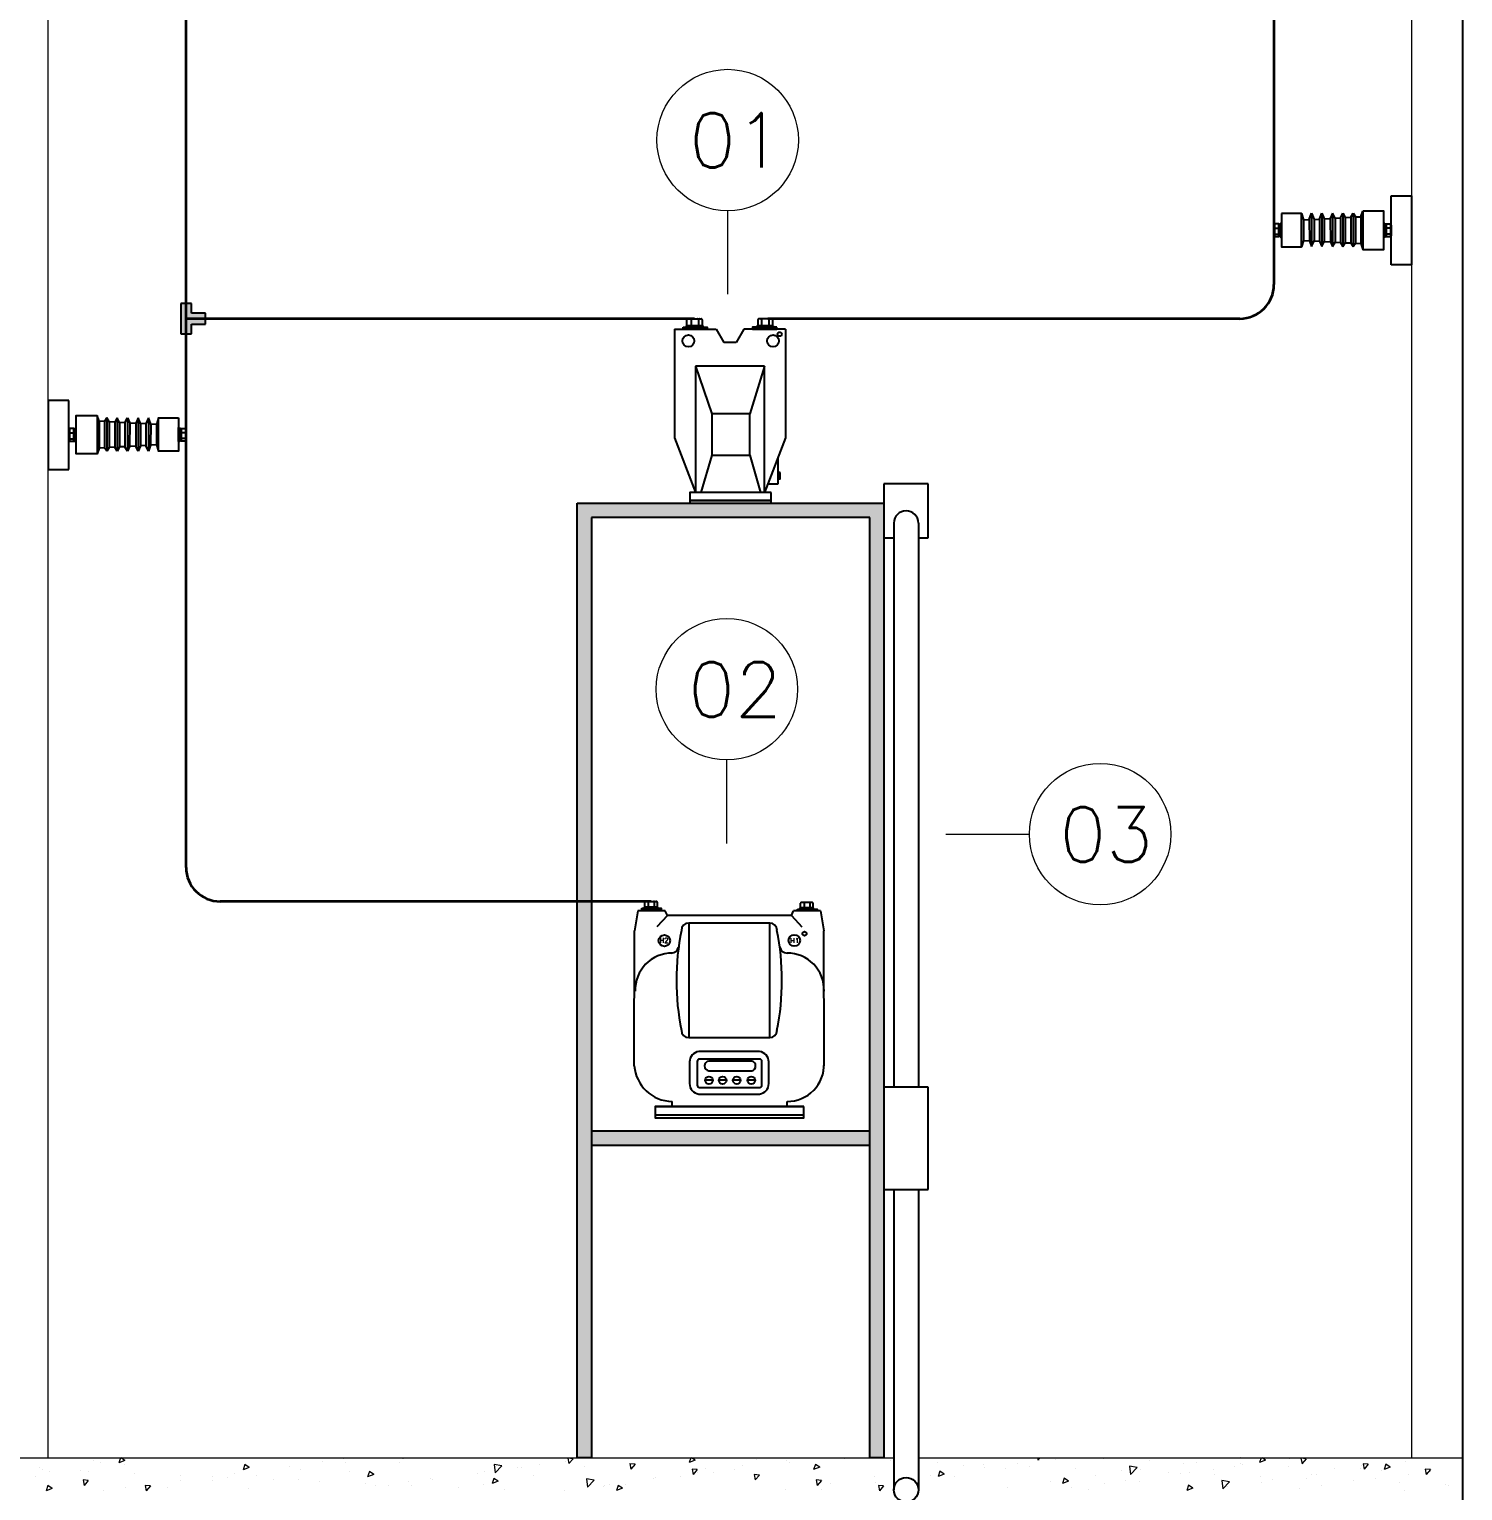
# Model space of a CAD drawing. Extents: x 2368 to 5238, y 905 to 1916.
# Drawn here: x 2394.332 to 2398.538, y 908.271 to 912.557 of the extents above; entities that cross this region are included whole.
import ezdxf

# ---------------------------------------------------------------- set-up
doc = ezdxf.new("R2010")
doc.units = 0
doc.header["$LTSCALE"] = 10
doc.layers.get('0').update_dxf_attribs({"linetype": 'CONTINUOUS'})
for name, color, linetype, lineweight in [('alvenaria', 2, 'CONTINUOUS', 15), ('TEXTO', 2, 'CONTINUOUS', 15), ('Vergalhão', 4, 'CONTINUOUS', 35)]:
    doc.layers.add(name, color=color, linetype=linetype, lineweight=lineweight)
for name, color, linetype in [('CONDULETE', 8, 'CONTINUOUS'), ('ELETRODUTO', 150, 'CONTINUOUS'), ('ISOLADOR DE PEDESTAL', 2, 'CONTINUOUS'), ('PRATELEIRA MEDIÇÃO', 1, 'CONTINUOUS'), ('TRANFORMADOR DE POTENCIAL', 1, 'CONTINUOUS'), ('TRANSFORMADOR DE CORRENTE', 1, 'CONTINUOUS')]:
    doc.layers.add(name, color=color, linetype=linetype)
doc.styles.add('CP', font='simplex.shx')
doc.styles.get("Standard").update_dxf_attribs({"font": 'simplex.shx'})

msp = doc.modelspace()

# ---------------------------------------------------------------- hatches: boundary and pattern name
h = msp.add_hatch(color=8)
h.dxf.hatch_style = 1
h.paths.add_polyline_path([(2396.8402, 911.1676), (2395.9402, 911.1676), (2395.9402, 909.9993), (2395.9822, 909.9993), (2395.9822, 911.1256), (2396.7982, 911.1256), (2396.7982, 908.3676), (2396.8402, 908.3676)])
h.paths.add_polyline_path([(2395.9822, 909.9993), (2395.9402, 909.9993), (2395.9402, 908.3676), (2395.9822, 908.3676)], flags=17)
h.paths.add_polyline_path([(2396.7982, 909.3256), (2395.9822, 909.3256), (2395.9822, 909.2836), (2396.7982, 909.2836)], flags=17)
at = {"layer": 'Vergalhão', "lineweight": -3}
h = msp.add_hatch(color=1, dxfattribs=at)
h.dxf.hatch_style = 1
h.paths.add_polyline_path([(2394.7767, 911.6643), (2394.8085, 911.6643), (2394.8085, 911.6926), (2394.8497, 911.6926), (2394.8497, 911.7244), (2394.8085, 911.7244), (2394.8085, 911.7527), (2394.7767, 911.7527)])

# ---------------------------------------------------------------- linework, layer by layer
at = {"color": 210}
msp.add_line((2398.5384, 905.8302), (2398.5384, 917.5536), dxfattribs=at)
msp.add_line((2398.5384, 905.8302), (2398.5384, 917.5536), dxfattribs=at)
at = {"color": 1}
for p, q in [((2398.3284, 911.8663), (2398.3284, 912.0689)), ((2398.3284, 912.0689), (2398.3884, 912.0689)), ((2398.3884, 912.0689), (2398.3884, 911.8663)), ((2398.3884, 911.8663), (2398.3284, 911.8663)), ((2394.4484, 911.4689), (2394.3884, 911.4689)), ((2394.3884, 911.4689), (2394.3884, 911.2663)), ((2394.4484, 911.2663), (2394.4484, 911.4689)), ((2394.3884, 911.2663), (2394.4484, 911.2663))]:
    msp.add_line(p, q, dxfattribs=at)
at = {"layer": 'alvenaria'}
for p, q in [((2394.3884, 908.3676), (2394.3884, 913.7676)), ((2398.3884, 913.7676), (2398.3884, 908.3676))]:
    msp.add_line(p, q, dxfattribs=at)
at = {"layer": 'alvenaria', "color": 52, "true_color": 0xc8c92d}
for p, q in [((2394.2384, 908.3676), (2396.8692, 908.3676)), ((2396.9412, 908.3676), (2398.5384, 908.3676))]:
    msp.add_line(p, q, dxfattribs=at)
at = {"layer": 'alvenaria', "color": 18, "linetype": 'Continuous', "true_color": 0x000000}
for p, q in [((2394.5217, 908.3592), (2394.5217, 908.3592)), ((2394.5409, 908.3527), (2394.5409, 908.3527)), ((2394.6001, 908.3676), (2394.5951, 908.3527)), ((2394.613, 908.3596), (2394.5952, 908.3528)), ((2394.6129, 908.3595), (2394.601, 908.3676)), ((2394.6107, 908.3475), (2394.6107, 908.3475)), ((2394.7411, 908.3654), (2394.7411, 908.3654)), ((2394.9653, 908.3477), (2394.9602, 908.3324)), ((2394.978, 908.3392), (2394.9653, 908.3477)), ((2395.1915, 908.3559), (2395.1915, 908.3559)), ((2395.2551, 908.3643), (2395.2551, 908.3643)), ((2395.2606, 908.3531), (2395.2606, 908.3531)), ((2395.4192, 908.3537), (2395.4192, 908.3537)), ((2395.4279, 908.3676), (2395.4281, 908.3655)), ((2395.4301, 908.3676), (2395.4281, 908.3655)), ((2395.6964, 908.3476), (2395.6992, 908.3234)), ((2395.719, 908.344), (2395.6964, 908.3475)), ((2395.7333, 908.3676), (2395.7335, 908.3662)), ((2395.7346, 908.3676), (2395.7335, 908.3662)), ((2395.8287, 908.3484), (2395.8287, 908.3484)), ((2395.9068, 908.3559), (2395.9068, 908.3559)), ((2395.9279, 908.3649), (2395.9127, 908.3662)), ((2395.9128, 908.3662), (2395.9157, 908.3503)), ((2395.9279, 908.3649), (2395.9157, 908.3503)), ((2396.1101, 908.3489), (2396.0949, 908.3502)), ((2396.095, 908.3503), (2396.0979, 908.3343)), ((2396.1101, 908.3489), (2396.0979, 908.3343)), ((2396.1087, 908.3665), (2396.1087, 908.3665)), ((2396.2735, 908.3676), (2396.2687, 908.3533)), ((2396.2865, 908.3602), (2396.2687, 908.3534)), ((2396.2865, 908.3601), (2396.2754, 908.3676)), ((2396.4658, 908.3616), (2396.4658, 908.3616)), ((2396.5546, 908.3598), (2396.5546, 908.3598)), ((2396.5627, 908.3537), (2396.5627, 908.3537)), ((2396.6389, 908.3483), (2396.6337, 908.3329)), ((2396.6515, 908.3398), (2396.6389, 908.3483)), ((2396.6589, 908.3664), (2396.6589, 908.3664)), ((2396.725, 908.3645), (2396.725, 908.3645)), ((2396.8606, 908.3588), (2396.8606, 908.3588)), ((2396.9962, 908.3531), (2396.9962, 908.3531)), ((2397.0725, 908.3463), (2397.0725, 908.3463)), ((2397.1318, 908.3473), (2397.1318, 908.3473)), ((2397.2045, 908.3654), (2397.2045, 908.3654)), ((2397.2324, 908.3505), (2397.2324, 908.3505)), ((2397.2912, 908.3676), (2397.292, 908.3607)), ((2397.2986, 908.3676), (2397.292, 908.3607)), ((2397.296, 908.3589), (2397.296, 908.3589)), ((2397.3441, 908.3626), (2397.3441, 908.3626)), ((2397.485, 908.3643), (2397.485, 908.3643)), ((2397.6206, 908.3585), (2397.6206, 908.3585)), ((2397.7203, 908.3503), (2397.7203, 908.3503)), ((2397.7562, 908.3528), (2397.7562, 908.3528)), ((2397.8842, 908.3676), (2397.8845, 908.366)), ((2397.8858, 908.3676), (2397.8845, 908.366)), ((2397.8855, 908.35), (2397.8855, 908.35)), ((2397.8918, 908.3471), (2397.8918, 908.3471)), ((2397.9468, 908.3676), (2397.9422, 908.3538)), ((2397.96, 908.3607), (2397.9423, 908.3539)), ((2397.96, 908.3607), (2397.9497, 908.3676)), ((2398.03, 908.3641), (2398.03, 908.3641)), ((2398.0789, 908.3646), (2398.0637, 908.366)), ((2398.0637, 908.366), (2398.0667, 908.3501)), ((2398.0789, 908.3647), (2398.0666, 908.3501)), ((2398.2426, 908.3451), (2398.2426, 908.3451)), ((2398.2611, 908.3487), (2398.2459, 908.35)), ((2398.2459, 908.35), (2398.2489, 908.3341)), ((2398.2611, 908.3487), (2398.2488, 908.3341)), ((2398.3124, 908.3488), (2398.3073, 908.3335)), ((2398.325, 908.3403), (2398.3124, 908.3488)), ((2398.3702, 908.3558), (2398.3702, 908.3558)), ((2394.3505, 908.3122), (2394.3505, 908.3122)), ((2394.3613, 908.338), (2394.3613, 908.338)), ((2394.3705, 908.3321), (2394.3705, 908.3321)), ((2394.3928, 908.3273), (2394.3928, 908.3273)), ((2394.4824, 908.3313), (2394.4824, 908.3313)), ((2394.4905, 908.3027), (2394.4935, 908.2867)), ((2394.5057, 908.3013), (2394.4905, 908.3026)), ((2394.5061, 908.3264), (2394.5061, 908.3264)), ((2394.6417, 908.3207), (2394.6417, 908.3207)), ((2394.7773, 908.3149), (2394.7773, 908.3149)), ((2394.8713, 908.3138), (2394.8713, 908.3138)), ((2394.9129, 908.3092), (2394.9129, 908.3092)), ((2394.9349, 908.3222), (2394.9349, 908.3222)), ((2394.978, 908.3393), (2394.9602, 908.3325)), ((2394.9982, 908.3162), (2394.9982, 908.3162)), ((2395.0484, 908.3035), (2395.0484, 908.3035)), ((2395.0953, 908.3433), (2395.0953, 908.3433)), ((2395.1229, 908.3028), (2395.1229, 908.3028)), ((2395.1286, 908.3341), (2395.1286, 908.3341)), ((2395.2711, 908.3283), (2395.2711, 908.3283)), ((2395.3304, 908.3274), (2395.3252, 908.312)), ((2395.343, 908.3189), (2395.3252, 908.3121)), ((2395.343, 908.3189), (2395.3304, 908.3274)), ((2395.5085, 908.3063), (2395.5085, 908.3063)), ((2395.5162, 908.3027), (2395.5162, 908.3027)), ((2395.6481, 908.3217), (2395.6481, 908.3217)), ((2395.6689, 908.3274), (2395.6689, 908.3274)), ((2395.6954, 908.307), (2395.6902, 908.2917)), ((2395.708, 908.2985), (2395.6954, 908.307)), ((2395.7189, 908.3441), (2395.6992, 908.3234)), ((2395.7651, 908.3401), (2395.7651, 908.3401)), ((2395.7764, 908.338), (2395.7764, 908.338)), ((2395.8124, 908.3157), (2395.8124, 908.3157)), ((2395.9606, 908.3411), (2395.9606, 908.3411)), ((2395.9674, 908.3055), (2395.9703, 908.2814)), ((2395.99, 908.302), (2395.9674, 908.3055)), ((2395.99, 908.302), (2395.9702, 908.2814)), ((2396.164, 908.3066), (2396.164, 908.3066)), ((2396.1696, 908.3107), (2396.1696, 908.3107)), ((2396.2425, 908.3115), (2396.2425, 908.3115)), ((2396.2923, 908.333), (2396.2771, 908.3343)), ((2396.2771, 908.3343), (2396.2801, 908.3184)), ((2396.2923, 908.333), (2396.28, 908.3184)), ((2396.2944, 908.3245), (2396.2944, 908.3245)), ((2396.3177, 908.3362), (2396.3177, 908.3362)), ((2396.3387, 908.3242), (2396.3387, 908.3242)), ((2396.4022, 908.3326), (2396.4022, 908.3326)), ((2396.4263, 908.3436), (2396.4263, 908.3436)), ((2396.4745, 908.317), (2396.4593, 908.3184)), ((2396.4593, 908.3184), (2396.4623, 908.3025)), ((2396.4745, 908.317), (2396.4622, 908.3025)), ((2396.6515, 908.3398), (2396.6337, 908.333)), ((2396.6567, 908.3011), (2396.6415, 908.3024)), ((2396.6415, 908.3024), (2396.6444, 908.2865)), ((2396.8138, 908.3122), (2396.8138, 908.3122)), ((2396.9421, 908.3284), (2396.9421, 908.3284)), ((2396.9758, 908.3167), (2396.9758, 908.3167)), ((2397.0039, 908.3279), (2396.9987, 908.3126)), ((2397.0166, 908.3195), (2396.9988, 908.3127)), ((2397.0165, 908.3194), (2397.0039, 908.3279)), ((2397.0479, 908.3118), (2397.0479, 908.3118)), ((2397.1362, 908.3378), (2397.1362, 908.3378)), ((2397.196, 908.3372), (2397.196, 908.3372)), ((2397.2674, 908.3416), (2397.2674, 908.3416)), ((2397.3689, 908.3076), (2397.3638, 908.2922)), ((2397.3816, 908.2991), (2397.3689, 908.3076)), ((2397.4029, 908.3359), (2397.4029, 908.3359)), ((2397.4601, 908.315), (2397.4601, 908.315)), ((2397.5385, 908.3301), (2397.5385, 908.3301)), ((2397.5602, 908.3427), (2397.5631, 908.3186)), ((2397.5828, 908.3392), (2397.5602, 908.3427)), ((2397.5828, 908.3392), (2397.563, 908.3186)), ((2397.592, 908.334), (2397.592, 908.334)), ((2397.6741, 908.3244), (2397.6741, 908.3244)), ((2397.7098, 908.322), (2397.7098, 908.322)), ((2397.7374, 908.3246), (2397.7374, 908.3246)), ((2397.806, 908.3346), (2397.806, 908.3346)), ((2397.8097, 908.3187), (2397.8097, 908.3187)), ((2397.8696, 908.343), (2397.8696, 908.343)), ((2397.9453, 908.313), (2397.9453, 908.313)), ((2397.9796, 908.3026), (2397.9796, 908.3026)), ((2398.0273, 908.3413), (2398.0273, 908.3413)), ((2398.0809, 908.3072), (2398.0809, 908.3072)), ((2398.0945, 908.3197), (2398.0945, 908.3197)), ((2398.1079, 908.3189), (2398.1079, 908.3189)), ((2398.1629, 908.3356), (2398.1629, 908.3356)), ((2398.2383, 908.3368), (2398.2383, 908.3368)), ((2398.2834, 908.3061), (2398.2834, 908.3061)), ((2398.2985, 908.3299), (2398.2985, 908.3299)), ((2398.3251, 908.3404), (2398.3073, 908.3336)), ((2398.3796, 908.3187), (2398.3796, 908.3187)), ((2398.4433, 908.3328), (2398.4281, 908.3341)), ((2398.4281, 908.3341), (2398.431, 908.3182)), ((2398.4433, 908.3328), (2398.431, 908.3182)), ((2398.4341, 908.3242), (2398.4341, 908.3242)), ((2398.4432, 908.3271), (2398.4432, 908.3271)), ((2394.3869, 908.2861), (2394.3817, 908.2708)), ((2394.3995, 908.2777), (2394.3818, 908.2709)), ((2394.3995, 908.2776), (2394.3869, 908.2861)), ((2394.5057, 908.3013), (2394.4934, 908.2867)), ((2394.5511, 908.2716), (2394.5511, 908.2716)), ((2394.6147, 908.28), (2394.6147, 908.28)), ((2394.6879, 908.2854), (2394.6727, 908.2867)), ((2394.6727, 908.2867), (2394.6757, 908.2708)), ((2394.6879, 908.2854), (2394.6756, 908.2708)), ((2394.738, 908.2809), (2394.738, 908.2809)), ((2394.7751, 908.3011), (2394.7751, 908.3011)), ((2394.8699, 908.2999), (2394.8699, 908.2999)), ((2394.9748, 908.2774), (2394.9748, 908.2774)), ((2395.184, 908.2977), (2395.184, 908.2977)), ((2395.3196, 908.292), (2395.3196, 908.292)), ((2395.3487, 908.2853), (2395.3487, 908.2853)), ((2395.3858, 908.2848), (2395.3858, 908.2848)), ((2395.4449, 908.2979), (2395.4449, 908.2979)), ((2395.4552, 908.2863), (2395.4552, 908.2863)), ((2395.5908, 908.2806), (2395.5908, 908.2806)), ((2395.6643, 908.2902), (2395.6643, 908.2902)), ((2395.7081, 908.2986), (2395.6903, 908.2918)), ((2395.7264, 908.2748), (2395.7264, 908.2748)), ((2395.9037, 908.2713), (2395.9037, 908.2713)), ((2396.0185, 908.2821), (2396.0185, 908.2821)), ((2396.0214, 908.2853), (2396.0214, 908.2853)), ((2396.0357, 908.2904), (2396.0357, 908.2904)), ((2396.0604, 908.2867), (2396.0553, 908.2713)), ((2396.0731, 908.2783), (2396.0553, 908.2714)), ((2396.073, 908.2782), (2396.0604, 908.2867)), ((2396.0821, 908.2904), (2396.0821, 908.2904)), ((2396.5515, 908.2753), (2396.5515, 908.2753)), ((2396.6567, 908.3011), (2396.6444, 908.2865)), ((2396.6556, 908.2746), (2396.6556, 908.2746)), ((2396.6819, 908.2931), (2396.6819, 908.2931)), ((2396.816, 908.2957), (2396.816, 908.2957)), ((2396.8388, 908.2852), (2396.8237, 908.2865)), ((2396.8237, 908.2865), (2396.8266, 908.2706)), ((2396.8388, 908.2852), (2396.8266, 908.2706)), ((2397.2014, 908.2808), (2397.2014, 908.2808)), ((2397.3297, 908.2971), (2397.3297, 908.2971)), ((2397.3816, 908.2992), (2397.3638, 908.2923)), ((2397.3896, 908.2798), (2397.3896, 908.2798)), ((2397.4411, 908.2737), (2397.4411, 908.2737)), ((2397.4858, 908.2925), (2397.4858, 908.2925)), ((2397.5494, 908.3008), (2397.5494, 908.3008)), ((2397.5893, 908.2991), (2397.5893, 908.2991)), ((2397.734, 908.2872), (2397.7288, 908.2719)), ((2397.7466, 908.2788), (2397.7288, 908.272)), ((2397.7466, 908.2787), (2397.734, 908.2872)), ((2397.8313, 908.3007), (2397.8341, 908.2766)), ((2397.8539, 908.2972), (2397.8313, 908.3007)), ((2397.8539, 908.2972), (2397.8341, 908.2766)), ((2397.8476, 908.2836), (2397.8476, 908.2836)), ((2397.9464, 908.2942), (2397.9464, 908.2942)), ((2398.0594, 908.2766), (2398.0594, 908.2766)), ((2398.123, 908.285), (2398.123, 908.285)), ((2398.2165, 908.3015), (2398.2165, 908.3015)), ((2398.3521, 908.2958), (2398.3521, 908.2958)), ((2398.3671, 908.2713), (2398.3671, 908.2713)), ((2398.4877, 908.29), (2398.4877, 908.29)), ((2398.4954, 908.2875), (2398.4954, 908.2875))]:
    msp.add_line(p, q, dxfattribs=at)
at = {"layer": 'CONDULETE', "lineweight": -3}
for p, q in [((2396.9702, 911.2244), (2396.8402, 911.2244)), ((2396.8402, 911.2244), (2396.8402, 911.0656)), ((2396.9702, 911.0656), (2396.9702, 911.2244)), ((2396.8402, 911.0656), (2396.8692, 911.0656)), ((2396.9412, 911.0656), (2396.9702, 911.0656)), ((2396.8402, 909.4546), (2396.8402, 909.1546)), ((2396.9702, 909.4546), (2396.8402, 909.4546)), ((2396.9702, 909.1546), (2396.9702, 909.4546)), ((2396.8402, 909.1546), (2396.9702, 909.1546))]:
    msp.add_line(p, q, dxfattribs=at)
at = {"layer": 'ELETRODUTO', "lineweight": -3}
for p, q in [((2396.8692, 911.109), (2396.8692, 909.4546)), ((2396.9412, 911.109), (2396.9412, 909.4546)), ((2396.8692, 909.1546), (2396.8692, 908.2736)), ((2396.9412, 909.1546), (2396.9412, 908.2736))]:
    msp.add_line(p, q, dxfattribs=at)
msp.add_circle((2396.9052, 908.2736), 0.036, dxfattribs=at)
msp.add_arc((2396.9052, 911.109), 0.036, 0, 180, dxfattribs=at)
at = {"layer": 'ISOLADOR DE PEDESTAL', "color": 1}
for p, q in [((2398.0653, 912.0173), (2398.0714, 911.998)), ((2398.0714, 911.998), (2398.088, 911.999)), ((2398.0714, 911.998), (2398.0714, 911.9382)), ((2398.088, 911.999), (2398.0946, 912.0179)), ((2398.088, 911.999), (2398.0885, 911.9372)), ((2398.0946, 912.0179), (2398.0946, 911.9199)), ((2398.0946, 912.0179), (2398.102, 911.9998)), ((2398.102, 911.9998), (2398.1177, 912.0007)), ((2398.102, 911.9998), (2398.102, 911.9365)), ((2398.1177, 912.0007), (2398.1244, 912.0179)), ((2398.1177, 912.0007), (2398.1183, 911.9356)), ((2398.1244, 912.0179), (2398.1244, 911.9199)), ((2398.1244, 912.0179), (2398.1318, 912.0015)), ((2398.1318, 912.0015), (2398.1496, 912.0025)), ((2398.1318, 912.0015), (2398.1318, 911.9348)), ((2398.1563, 912.0179), (2398.1496, 912.0025)), ((2398.1496, 912.0025), (2398.1501, 911.9338)), ((2398.1563, 912.0179), (2398.1563, 911.9199)), ((2398.1637, 912.0033), (2398.1563, 912.0179)), ((2398.1637, 912.0033), (2398.1794, 912.0042)), ((2398.1637, 912.0033), (2398.1637, 911.9331)), ((2398.1794, 912.0042), (2398.1861, 912.0179)), ((2398.1794, 912.0042), (2398.18, 911.9322)), ((2398.1861, 912.0179), (2398.1861, 911.9199)), ((2398.1861, 912.0179), (2398.1935, 912.005)), ((2398.1935, 912.005), (2398.2097, 912.006)), ((2398.1935, 912.005), (2398.1935, 911.9314)), ((2398.2097, 912.006), (2398.2164, 912.0179)), ((2398.2097, 912.006), (2398.2103, 911.9305)), ((2398.2164, 912.0179), (2398.2164, 911.9199)), ((2398.2164, 912.0179), (2398.2238, 912.0068)), ((2398.2238, 912.0068), (2398.2236, 911.9298)), ((2398.2238, 912.0068), (2398.2397, 912.0077)), ((2398.2397, 912.0077), (2398.239, 911.9289)), ((2398.2397, 912.0077), (2398.2452, 912.0243)), ((2397.9842, 911.9836), (2397.9842, 911.9523)), ((2397.9859, 911.974), (2397.9989, 911.974)), ((2397.9859, 911.9567), (2397.9989, 911.9567)), ((2398.3266, 911.9736), (2398.3136, 911.9736)), ((2398.3266, 911.9564), (2398.3136, 911.9564)), ((2398.3284, 911.9832), (2398.3284, 911.9519)), ((2398.0714, 911.9382), (2398.0653, 911.9196)), ((2398.0714, 911.9382), (2398.0885, 911.9372)), ((2398.0885, 911.9372), (2398.0946, 911.9199)), ((2398.0946, 911.9199), (2398.102, 911.9365)), ((2398.102, 911.9365), (2398.1183, 911.9356)), ((2398.1183, 911.9356), (2398.1244, 911.9199)), ((2398.1244, 911.9199), (2398.1318, 911.9348)), ((2398.1318, 911.9348), (2398.1501, 911.9338)), ((2398.1501, 911.9338), (2398.1563, 911.9199)), ((2398.1563, 911.9199), (2398.1637, 911.9331)), ((2398.1637, 911.9331), (2398.18, 911.9322)), ((2398.18, 911.9322), (2398.1861, 911.9199)), ((2398.1861, 911.9199), (2398.1935, 911.9314)), ((2398.1935, 911.9314), (2398.2103, 911.9305)), ((2398.2103, 911.9305), (2398.2164, 911.9199)), ((2398.2164, 911.9199), (2398.2236, 911.9298)), ((2398.2236, 911.9298), (2398.239, 911.9289)), ((2398.239, 911.9289), (2398.2449, 911.9118)), ((2394.5371, 911.4077), (2394.5316, 911.4243)), ((2394.553, 911.4068), (2394.5371, 911.4077)), ((2394.5371, 911.4077), (2394.5377, 911.3289)), ((2394.5603, 911.4179), (2394.553, 911.4068)), ((2394.553, 911.4068), (2394.5531, 911.3298)), ((2394.5603, 911.4179), (2394.5603, 911.3199)), ((2394.567, 911.406), (2394.5603, 911.4179)), ((2394.567, 911.406), (2394.5665, 911.3305)), ((2394.5833, 911.405), (2394.567, 911.406)), ((2394.5907, 911.4179), (2394.5833, 911.405)), ((2394.5833, 911.405), (2394.5833, 911.3314)), ((2394.5907, 911.4179), (2394.5907, 911.3199)), ((2394.5974, 911.4042), (2394.5907, 911.4179)), ((2394.5974, 911.4042), (2394.5968, 911.3322)), ((2394.6131, 911.4033), (2394.5974, 911.4042)), ((2394.6131, 911.4033), (2394.6205, 911.4179)), ((2394.6131, 911.4033), (2394.6131, 911.3331)), ((2394.6205, 911.4179), (2394.6205, 911.3199)), ((2394.6205, 911.4179), (2394.6272, 911.4025)), ((2394.6272, 911.4025), (2394.6266, 911.3338)), ((2394.6449, 911.4015), (2394.6272, 911.4025)), ((2394.6523, 911.4179), (2394.6449, 911.4015)), ((2394.6449, 911.4015), (2394.6449, 911.3348)), ((2394.6523, 911.4179), (2394.6523, 911.3199)), ((2394.659, 911.4007), (2394.6523, 911.4179)), ((2394.659, 911.4007), (2394.6585, 911.3356)), ((2394.6747, 911.3998), (2394.659, 911.4007)), ((2394.6821, 911.4179), (2394.6747, 911.3998)), ((2394.6747, 911.3998), (2394.6747, 911.3365)), ((2394.6821, 911.4179), (2394.6821, 911.3199)), ((2394.6888, 911.399), (2394.6821, 911.4179)), ((2394.6888, 911.399), (2394.6883, 911.3372)), ((2394.7054, 911.398), (2394.6888, 911.399)), ((2394.7114, 911.4173), (2394.7054, 911.398)), ((2394.7054, 911.398), (2394.7054, 911.3382)), ((2394.4484, 911.3832), (2394.4484, 911.3519)), ((2394.4501, 911.3736), (2394.4631, 911.3736)), ((2394.4501, 911.3564), (2394.4631, 911.3564)), ((2394.7908, 911.374), (2394.7778, 911.374)), ((2394.7908, 911.3567), (2394.7778, 911.3567)), ((2394.7926, 911.3836), (2394.7926, 911.3523)), ((2394.5377, 911.3289), (2394.5319, 911.3118)), ((2394.5531, 911.3298), (2394.5377, 911.3289)), ((2394.5603, 911.3199), (2394.5531, 911.3298)), ((2394.5665, 911.3305), (2394.5603, 911.3199)), ((2394.5833, 911.3314), (2394.5665, 911.3305)), ((2394.5907, 911.3199), (2394.5833, 911.3314)), ((2394.5968, 911.3322), (2394.5907, 911.3199)), ((2394.6131, 911.3331), (2394.5968, 911.3322)), ((2394.6205, 911.3199), (2394.6131, 911.3331)), ((2394.6266, 911.3338), (2394.6205, 911.3199)), ((2394.6449, 911.3348), (2394.6266, 911.3338)), ((2394.6523, 911.3199), (2394.6449, 911.3348)), ((2394.6585, 911.3356), (2394.6523, 911.3199)), ((2394.6747, 911.3365), (2394.6585, 911.3356)), ((2394.6821, 911.3199), (2394.6747, 911.3365)), ((2394.6883, 911.3372), (2394.6821, 911.3199)), ((2394.7054, 911.3382), (2394.6883, 911.3372)), ((2394.7054, 911.3382), (2394.7114, 911.3196))]:
    msp.add_line(p, q, dxfattribs=at)
for points in [[(2398.0032, 911.989), (2398.0032, 911.9478), (2398.0063, 911.9478), (2398.0063, 911.989)], [(2398.0063, 912.0173), (2398.0063, 911.9196), (2398.0653, 911.9196), (2398.0653, 912.0173)], [(2398.2449, 912.0243), (2398.2449, 911.9118), (2398.3063, 911.9118), (2398.3063, 912.0243)], [(2398.3093, 911.9886), (2398.3093, 911.9475), (2398.3063, 911.9475), (2398.3063, 911.9886)], [(2397.9859, 911.9868), (2397.9859, 911.9491), (2397.9989, 911.9491), (2397.9989, 911.9868)], [(2397.9989, 911.9842), (2397.9989, 911.9517), (2398.0032, 911.9517), (2398.0032, 911.9842)], [(2398.3136, 911.9838), (2398.3136, 911.9513), (2398.3093, 911.9513), (2398.3093, 911.9838)], [(2398.3266, 911.9864), (2398.3266, 911.9488), (2398.3136, 911.9488), (2398.3136, 911.9864)], [(2394.4675, 911.3886), (2394.4675, 911.3475), (2394.4705, 911.3475), (2394.4705, 911.3886)], [(2394.5319, 911.4243), (2394.5319, 911.3118), (2394.4705, 911.3118), (2394.4705, 911.4243)], [(2394.7705, 911.4173), (2394.7705, 911.3196), (2394.7114, 911.3196), (2394.7114, 911.4173)], [(2394.7735, 911.389), (2394.7735, 911.3478), (2394.7705, 911.3478), (2394.7705, 911.389)], [(2394.4501, 911.3864), (2394.4501, 911.3488), (2394.4631, 911.3488), (2394.4631, 911.3864)], [(2394.4631, 911.3838), (2394.4631, 911.3513), (2394.4675, 911.3513), (2394.4675, 911.3838)], [(2394.7778, 911.3842), (2394.7778, 911.3517), (2394.7735, 911.3517), (2394.7735, 911.3842)], [(2394.7908, 911.3868), (2394.7908, 911.3491), (2394.7778, 911.3491), (2394.7778, 911.3868)]]:
    msp.add_lwpolyline(points, close=True, dxfattribs=at)
for centre, start, end in [((2397.9879, 911.9836), 122.0628, 180.1029), ((2397.9879, 911.9772), 179.8971, 237.9372), ((2397.9879, 911.9708), 122.0628, 180.1029), ((2397.9879, 911.9599), 179.8971, 237.9372), ((2397.9879, 911.9536), 122.0628, 180.1029), ((2397.9879, 911.9523), 179.8971, 237.9372), ((2398.3246, 911.9832), 359.8971, 57.9372), ((2398.3246, 911.9768), 302.0628, 0.1029), ((2398.3246, 911.9704), 359.8971, 57.9372), ((2398.3246, 911.9596), 302.0628, 0.1029), ((2398.3246, 911.9532), 359.8971, 57.9372), ((2398.3246, 911.952), 302.0628, 0.1029), ((2394.4521, 911.3832), 122.0628, 180.1029), ((2394.4521, 911.3768), 179.8971, 237.9372), ((2394.4521, 911.3704), 122.0628, 180.1029), ((2394.4521, 911.3596), 179.8971, 237.9372), ((2394.4521, 911.3532), 122.0628, 180.1029), ((2394.4521, 911.352), 179.8971, 237.9372), ((2394.7888, 911.3836), 359.8971, 57.9372), ((2394.7888, 911.3772), 302.0628, 0.1029), ((2394.7888, 911.3708), 359.8971, 57.9372), ((2394.7888, 911.3599), 302.0628, 0.1029), ((2394.7888, 911.3536), 359.8971, 57.9372), ((2394.7888, 911.3523), 302.0628, 0.1029)]:
    msp.add_arc(centre, 0.00377, start, end, dxfattribs=at)
at = {"layer": 'PRATELEIRA MEDIÇÃO'}
for p, q in [((2395.9402, 911.1676), (2396.8402, 911.1676)), ((2395.9402, 908.3676), (2395.9402, 911.1676)), ((2396.8402, 911.1676), (2396.8402, 908.3676)), ((2396.7982, 911.1256), (2395.9822, 911.1256)), ((2395.9822, 911.1256), (2395.9822, 908.3676)), ((2396.7982, 908.3676), (2396.7982, 911.1256)), ((2396.7982, 909.3256), (2395.9822, 909.3256)), ((2396.7982, 909.2836), (2395.9822, 909.2836)), ((2395.9822, 908.3676), (2395.9402, 908.3676)), ((2396.8402, 908.3676), (2396.7982, 908.3676))]:
    msp.add_line(p, q, dxfattribs=at)
at = {"layer": 'TEXTO', "color": 2}
for p, q in [((2396.3816, 911.7801), (2396.3816, 912.0249)), ((2396.3792, 910.1693), (2396.3792, 910.4142)), ((2397.0221, 910.1967), (2397.2669, 910.1967))]:
    msp.add_line(p, q, dxfattribs=at)
for centre in [(2396.3816, 912.2324), (2396.3792, 910.6217), (2397.4744, 910.1967)]:
    msp.add_circle(centre, 0.2075, dxfattribs=at)
at = {"layer": 'TRANFORMADOR DE POTENCIAL', "color": 1}
for p, q in [((2396.1388, 909.9827), (2396.1388, 909.9968)), ((2396.1746, 909.9827), (2396.1388, 909.9827)), ((2396.1412, 909.9993), (2396.1721, 909.9993)), ((2396.1488, 909.9968), (2396.1488, 909.9827)), ((2396.166, 909.9968), (2396.166, 909.9827)), ((2396.1746, 909.9968), (2396.1746, 909.9827)), ((2396.5956, 909.9801), (2396.5956, 909.9942)), ((2396.6314, 909.9801), (2396.5956, 909.9801)), ((2396.5981, 909.9968), (2396.629, 909.9968)), ((2396.6056, 909.9942), (2396.6056, 909.9801)), ((2396.6228, 909.9942), (2396.6228, 909.9801)), ((2396.6314, 909.9942), (2396.6314, 909.9801)), ((2396.1179, 909.9719), (2396.1079, 909.9135)), ((2396.2052, 909.9581), (2396.174, 909.9252)), ((2396.2052, 909.9581), (2396.1984, 909.9719)), ((2396.5684, 909.9581), (2396.2052, 909.9581)), ((2396.5684, 909.9581), (2396.5752, 909.9719)), ((2396.5684, 909.9581), (2396.5996, 909.9252)), ((2396.6541, 909.9719), (2396.6641, 909.9135)), ((2396.4527, 909.5311), (2396.3264, 909.5311)), ((2396.3264, 909.5024), (2396.4527, 909.5024)), ((2396.338, 909.4749), (2396.3157, 909.4749)), ((2396.378, 909.4749), (2396.3556, 909.4749)), ((2396.4195, 909.4749), (2396.3972, 909.4749)), ((2396.4622, 909.4749), (2396.4398, 909.4749)), ((2396.2184, 909.3975), (2396.2184, 909.4126)), ((2396.5563, 909.3975), (2396.5563, 909.4126))]:
    msp.add_line(p, q, dxfattribs=at)
for points in [[(2396.1294, 909.9796), (2396.1869, 909.9796), (2396.1869, 909.9745), (2396.1294, 909.9745)], [(2396.1374, 909.9827), (2396.176, 909.9827), (2396.176, 909.9796), (2396.1374, 909.9796)], [(2396.5862, 909.977), (2396.6438, 909.977), (2396.6438, 909.9719), (2396.5862, 909.9719)], [(2396.5942, 909.9801), (2396.6328, 909.9801), (2396.6328, 909.977), (2396.5942, 909.977)], [(2396.5048, 909.9358), (2396.2673, 909.9358), (2396.2673, 909.5998), (2396.5048, 909.5998)], [(2396.6055, 909.3975), (2396.1692, 909.3975), (2396.1692, 909.3648), (2396.6055, 909.3648)], [(2396.6055, 909.3724), (2396.1692, 909.3724), (2396.1692, 909.3648), (2396.6055, 909.3648)]]:
    msp.add_lwpolyline(points, close=True, dxfattribs=at)
for points in [[(2396.1984, 909.9719), (2396.1179, 909.9719)], [(2396.6541, 909.9719), (2396.5752, 909.9719)], [(2396.1077, 909.5174), (2396.1079, 909.9135)], [(2396.6643, 909.5174), (2396.6641, 909.9135)], [(2396.4748, 909.559), (2396.2972, 909.559)], [(2396.27, 909.5284), (2396.27, 909.4649)], [(2396.2923, 909.5302), (2396.2923, 909.4602)], [(2396.4757, 909.537), (2396.2988, 909.537)], [(2396.4822, 909.4602), (2396.4822, 909.5302)], [(2396.5021, 909.4649), (2396.5021, 909.5284)], [(2396.2972, 909.4343), (2396.4748, 909.4343)], [(2396.2988, 909.4534), (2396.4757, 909.4534)], [(2396.1692, 909.3975), (2396.6055, 909.3975)]]:
    msp.add_lwpolyline(points, dxfattribs=at)
for centre, radius in [((2396.1959, 909.8843), 0.0168), ((2396.5771, 909.8849), 0.0168), ((2396.607, 909.9047), 0.00594), ((2396.3268, 909.4749), 0.0112), ((2396.3668, 909.4749), 0.0112), ((2396.4084, 909.4749), 0.0112), ((2396.451, 909.4749), 0.0112)]:
    msp.add_circle(centre, radius, dxfattribs=at)
for centre, radius, start, end in [((2396.1412, 909.9969), 0.00247, 90, 181.0516), ((2396.1463, 909.9969), 0.00247, 358.9484, 90), ((2396.1513, 909.9969), 0.00247, 90, 181.0516), ((2396.1635, 909.9969), 0.00247, 358.9484, 90), ((2396.1684, 909.9969), 0.00247, 90, 181.0516), ((2396.1721, 909.9969), 0.00247, 358.9484, 90), ((2396.5981, 909.9943), 0.00247, 90, 181.0516), ((2396.6032, 909.9943), 0.00247, 358.9484, 90), ((2396.6081, 909.9943), 0.00247, 90, 181.0516), ((2396.6203, 909.9943), 0.00247, 358.9484, 90), ((2396.6253, 909.9943), 0.00247, 90, 181.0516), ((2396.629, 909.9943), 0.00247, 358.9484, 90), ((2396.2673, 909.9142), 0.0216, 90, 179.5627), ((2396.5048, 909.9142), 0.0216, 0.4373, 90), ((2396.978, 909.7678), 0.7468, 168.6795, 191.3205), ((2395.794, 909.7678), 0.7468, 348.6795, 11.3205), ((2396.2184, 909.7398), 0.1081, 90, 181.7965), ((2396.2157, 909.8703), 0.0224, 270, 347.7691), ((2396.5563, 909.8703), 0.0224, 192.2309, 270), ((2396.5563, 909.7398), 0.1081, 358.2035, 90), ((2396.2673, 909.6214), 0.0216, 180.4373, 270), ((2396.5048, 909.6214), 0.0216, 270, 359.5627), ((2396.3007, 909.5284), 0.0308, 96.6054, 180), ((2396.4713, 909.5284), 0.0308, 0, 83.3946), ((2396.2205, 909.5257), 0.1131, 184.1869, 268.9274), ((2396.2991, 909.5302), 0.00677, 92.5662, 180), ((2396.3285, 909.5168), 0.0145, 98.1523, 261.8477), ((2396.4487, 909.5168), 0.0149, 285.5139, 74.4861), ((2396.4754, 909.5302), 0.00677, 0, 87.4338), ((2396.5563, 909.5207), 0.1081, 270, 1.7965), ((2396.3007, 909.4649), 0.0308, 180, 263.3946), ((2396.2991, 909.4602), 0.00677, 180, 267.4338), ((2396.4713, 909.4649), 0.0308, 276.6054, 0), ((2396.4754, 909.4602), 0.00677, 272.5662, 0)]:
    msp.add_arc(centre, radius, start, end, dxfattribs=at)
at = {"layer": 'TRANSFORMADOR DE CORRENTE', "color": 1}
for p, q in [((2396.2622, 911.6879), (2396.2622, 911.7054)), ((2396.2653, 911.7085), (2396.3036, 911.7085)), ((2396.2746, 911.7054), (2396.2746, 911.6879)), ((2396.2959, 911.7054), (2396.2959, 911.6879)), ((2396.3066, 911.7054), (2396.3066, 911.6879)), ((2396.4701, 911.7054), (2396.4701, 911.6879)), ((2396.5115, 911.7085), (2396.4732, 911.7085)), ((2396.4808, 911.7054), (2396.4808, 911.6879)), ((2396.5021, 911.7054), (2396.5021, 911.6879)), ((2396.5145, 911.6879), (2396.5145, 911.7054)), ((2396.2258, 911.6777), (2396.2258, 911.3586)), ((2396.2258, 911.6777), (2396.348, 911.6777)), ((2396.3066, 911.6879), (2396.2622, 911.6879)), ((2396.348, 911.6777), (2396.3703, 911.6382)), ((2396.4287, 911.6777), (2396.4065, 911.6382)), ((2396.5509, 911.6777), (2396.4287, 911.6777)), ((2396.4701, 911.6879), (2396.5145, 911.6879)), ((2396.5509, 911.6777), (2396.5509, 911.3586)), ((2396.4065, 911.6382), (2396.3703, 911.6382)), ((2396.4892, 911.5689), (2396.2875, 911.5689)), ((2396.2875, 911.5689), (2396.2875, 911.1988)), ((2396.2875, 911.5689), (2396.3356, 911.4295)), ((2396.4892, 911.5689), (2396.4462, 911.4295)), ((2396.4892, 911.1988), (2396.4892, 911.5689)), ((2396.2258, 911.3586), (2396.2875, 911.1988)), ((2396.5509, 911.3586), (2396.4892, 911.1988)), ((2396.3356, 911.3083), (2396.303, 911.1988)), ((2396.4462, 911.3083), (2396.4778, 911.1988)), ((2396.5284, 911.3002), (2396.5284, 911.2232)), ((2396.5284, 911.2232), (2396.4987, 911.2232))]:
    msp.add_line(p, q, dxfattribs=at)
for points in [[(2396.2506, 911.684), (2396.3219, 911.684), (2396.3219, 911.6777), (2396.2506, 911.6777)], [(2396.2605, 911.6879), (2396.3083, 911.6879), (2396.3083, 911.684), (2396.2605, 911.684)], [(2396.5261, 911.684), (2396.4549, 911.684), (2396.4549, 911.6777), (2396.5261, 911.6777)], [(2396.5163, 911.6879), (2396.4684, 911.6879), (2396.4684, 911.684), (2396.5163, 911.684)], [(2396.4462, 911.4295), (2396.3356, 911.4295), (2396.3356, 911.3083), (2396.4462, 911.3083)], [(2396.5358, 911.2577), (2396.5284, 911.2577), (2396.5284, 911.2389), (2396.5358, 911.2389)], [(2396.5096, 911.1988), (2396.2709, 911.1988), (2396.2709, 911.1751), (2396.5096, 911.1751)], [(2396.5096, 911.1751), (2396.2709, 911.1751), (2396.2709, 911.1676), (2396.5096, 911.1676)]]:
    msp.add_lwpolyline(points, close=True, dxfattribs=at)
for centre, radius in [((2396.2663, 911.6434), 0.0174), ((2396.5146, 911.6434), 0.0174), ((2396.5341, 911.6629), 0.00614)]:
    msp.add_circle(centre, radius, dxfattribs=at)
for centre, start, end in [((2396.2653, 911.7054), 90, 181.0516), ((2396.2716, 911.7054), 358.9484, 90), ((2396.2777, 911.7054), 90, 181.0516), ((2396.2929, 911.7054), 358.9484, 90), ((2396.299, 911.7054), 90, 181.0516), ((2396.3036, 911.7054), 358.9484, 90), ((2396.4732, 911.7054), 90, 181.0516), ((2396.4778, 911.7054), 358.9484, 90), ((2396.4839, 911.7054), 90, 181.0516), ((2396.499, 911.7054), 358.9484, 90), ((2396.5052, 911.7054), 90, 181.0516), ((2396.5115, 911.7054), 358.9484, 90)]:
    msp.add_arc(centre, 0.00306, start, end, dxfattribs=at)
at = {"layer": 'Vergalhão', "color": 5}
for p, q in [((2394.7926, 910.0993), (2394.7926, 914.0718)), ((2397.9842, 914.0718), (2397.9842, 911.8085)), ((2396.2844, 911.7085), (2394.7926, 911.7085)), ((2397.8842, 911.7085), (2396.499, 911.7085)), ((2396.1567, 909.9993), (2394.8926, 909.9993))]:
    msp.add_line(p, q, dxfattribs=at)
at = {"layer": 'Vergalhão', "color": 1, "lineweight": -3}
for p, q in [((2394.8085, 911.7527), (2394.7767, 911.7527)), ((2394.7767, 911.7527), (2394.7767, 911.6643)), ((2394.8085, 911.7244), (2394.8085, 911.7527)), ((2394.8497, 911.7244), (2394.8085, 911.7244)), ((2394.8085, 911.6926), (2394.8497, 911.6926)), ((2394.8085, 911.6643), (2394.8085, 911.6926)), ((2394.8497, 911.6926), (2394.8497, 911.7244)), ((2394.8497, 911.7085), (2394.8497, 911.7085)), ((2394.7767, 911.6643), (2394.8085, 911.6643))]:
    msp.add_line(p, q, dxfattribs=at)
at = {"layer": 'Vergalhão', "color": 5}
for centre, start, end in [((2397.8842, 911.8085), 270, 0), ((2394.8926, 910.0993), 180, 270)]:
    msp.add_arc(centre, 0.1, start, end, dxfattribs=at)

# ---------------------------------------------------------------- texts
at = {"layer": 'TEXTO', "color": 2, "style": 'CP'}
for s, p in [('01', (2396.2682, 912.1517)), ('02', (2396.2659, 910.5409)), ('03', (2397.355, 910.1159))]:
    msp.add_text(s, height=0.16, dxfattribs=at).set_placement(p)
at = {"layer": 'TRANFORMADOR DE POTENCIAL', "color": 1}
for s, p in [('H2', (2396.1816, 909.878)), ('H1', (2396.5647, 909.8774))]:
    msp.add_text(s, height=0.01452, dxfattribs=at).set_placement(p)

doc.saveas('drawing.dxf')
